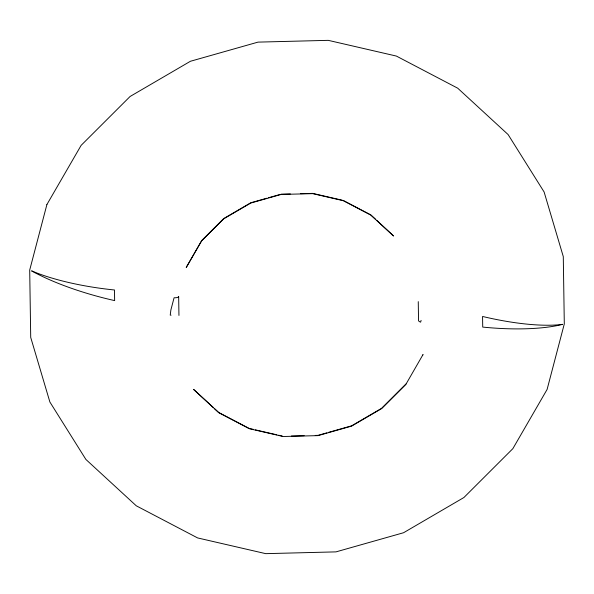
<?xml version="1.0" encoding="UTF-8"?>
<svg xmlns="http://www.w3.org/2000/svg" width="594" height="594" viewBox="0 0 594 594"><rect width="100%" height="100%" fill="white"/><g stroke="black" fill="none" stroke-linecap="round" stroke-linejoin="round"><path stroke-width="0.89" d="M421.101 320.381L420.641 322.141A6.564 1.841 6.9 0 1 418.54 320.619L418.258 301.633M422.898 354.937L423.039 354.529L405.888 384.348L381.571 408.627L351.611 426.113L318.035 435.625L283.138 436.508L249.302 428.705L218.837 412.741L193.562 389.36L213.209 407.439M405.999 383.991L381.645 408.308L351.626 425.824L328.616 432.343M266.832 198.21L250.779 202.762L223.708 218.562L201.745 240.488L186.234 267.471L201.633 240.852L223.634 218.882L250.757 203.051L281.14 194.446L312.719 193.644L343.339 200.713L370.923 215.154L393.577 235.996L376.707 220.352M268.622 197.705L280.212 194.424M326.849 432.848L317.998 435.35L315.243 435.424M281.111 194.171L290.377 193.934M300.579 193.681L312.63 193.377L342.293 200.215M291.327 436.026L304.202 435.699M171.042 315.191L170.233 315.102L170.886 309.934L174.072 297.78A6.571 1.841 6.9 0 0 178.66 296.451L178.95 315.436M250.044 428.623L253.616 429.447M255.398 429.856L276.804 434.793M278.586 435.209L282.157 436.026M35.135 272.334L31.586 270.857L35.024 272.75M343.191 200.423L370.715 214.842L375.371 219.127M249.153 428.415L218.629 412.429L214.568 408.687M35.128 272.334A107.284 30.056 6.9 0 0 114.479 289.983L114.642 300.601L111.865 299.963A105.977 28.453 14.7 0 1 35.039 272.743M46.896 204.559L29.7 270.07L30.717 337.414L49.881 402.004L85.885 459.437L136.278 505.806L197.624 537.934L265.741 553.653L335.989 551.878L403.578 532.729L463.907 497.52L512.86 448.648L547.104 389.441L564.3 323.93L563.283 256.586L544.119 191.996L508.115 134.563L457.722 88.194L396.376 56.066L328.259 40.347L258.011 42.122L190.422 61.271L130.093 96.48L81.14 145.352L46.896 204.559M562.585 324.346L559.348 325.141A107.284 30.056 6.9 0 1 482.722 327.086L482.558 316.468L485.335 317.114A105.977 28.453 14.7 0 0 559.437 324.718L562.585 324.346"/></g></svg>
